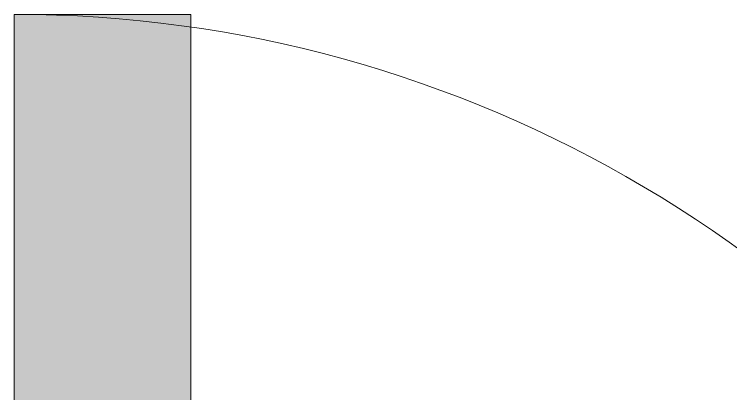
# Model space of a CAD drawing. Header units: millimetres. Extents: x -7229 to 196340, y -8553 to 29000.
# Drawn here: x 87175 to 87499.6, y 23983.3 to 24155 of the extents above; entities that cross this region are included whole.
import ezdxf

# ---------------------------------------------------------------- set-up
doc = ezdxf.new("R2010")
doc.units = ezdxf.units.MM
for name, color, linetype, lineweight, true_color in [('A-DOOR-1', 7, 'Continuous', 5, 0xb7b7b7), ('A-DOOR-3', 7, 'Continuous', 5, 0xe2e2e2), ('A-DOOR-4', 7, 'Continuous', 5, 0xaaaaaa)]:
    doc.layers.add(name, color=color, linetype=linetype, lineweight=lineweight, true_color=true_color)

# ---------------------------------------------------------------- blocks, each defined once
blk = doc.blocks.new('110_Дверь_СКБ_2Ст_Внутренняя - ДН-7д_л__ ДОО_Дв_1450x2100h_Загрузочная_ Помещение холодильных камер-21737406-1_2_3_птичка зашивка')
at = {"layer": 'A-DOOR-3'}
blk.add_hatch(color=256, dxfattribs=at).paths.add_polyline_path([(-662.5, 305), (-662.5, 600), (-742.5, 600), (-742.5, 305)])
at = {"layer": 'A-DOOR-4'}
for p, q in [((-742.5, 600), (-742.5, 305)), ((-662.5, 600), (-742.5, 600)), ((-662.5, 305), (-662.5, 600))]:
    blk.add_line(p, q, dxfattribs=at)
blk.add_arc((-742.5, 40), 560, 28.7787, 90, dxfattribs=at)

msp = doc.modelspace()

# ---------------------------------------------------------------- block references
at = {"layer": 'A-DOOR-1'}
msp.add_blockref('110_Дверь_СКБ_2Ст_Внутренняя - ДН-7д_л__ ДОО_Дв_1450x2100h_Загрузочная_ Помещение холодильных камер-21737406-1_2_3_птичка зашивка', (87917.5, 23555), dxfattribs=at)

doc.saveas('drawing.dxf')
